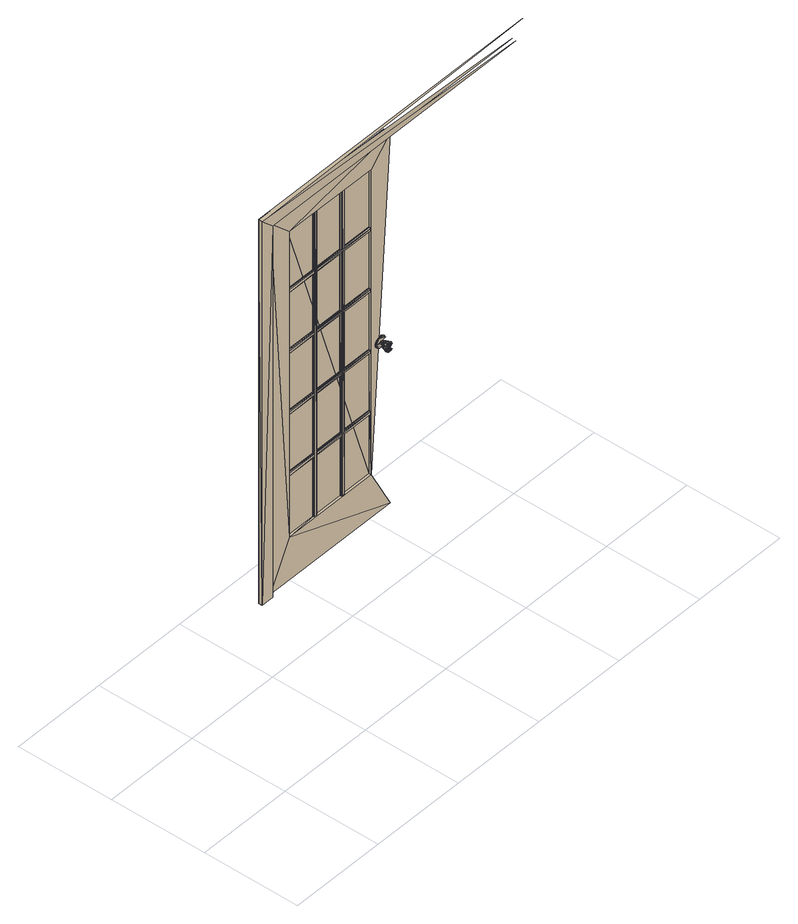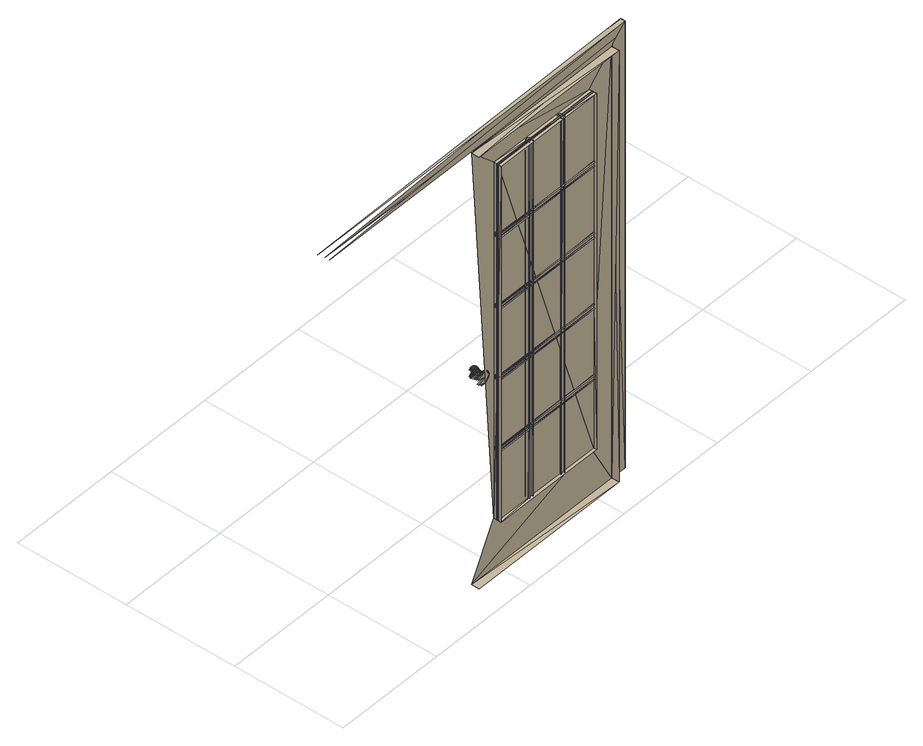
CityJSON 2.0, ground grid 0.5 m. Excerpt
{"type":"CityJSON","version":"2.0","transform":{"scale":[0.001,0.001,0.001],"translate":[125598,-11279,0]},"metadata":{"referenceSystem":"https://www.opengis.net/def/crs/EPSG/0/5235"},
"CityObjects":{
"building1":{"type":"Building","children":["building1-1"]},
"building1-1":{"type":"BuildingInstallation","attributes":{"ifc_type":"IfcDoor","name":"M_Door-Interior-Double-Full Glass-Wood:1500 x 2000mm:355801"},"parents":["building1"],"geometry":[{"type":"MultiSurface","lod":"2.2","boundaries":[[[0,1,2]],[[0,3,1]],[[2,1,4]],[[5,1,3]],[[3,0,6]],[[4,1,5]],[[5,3,7]],[[3,6,7]],[[8,9,10]],[[7,4,5]],[[10,9,11]],[[7,6,4]],[[11,9,12]],[[13,11,10]],[[12,10,11]],[[13,12,11]],[[12,13,10]],[[10,11,14]],[[10,14,15]],[[16,17,18]],[[19,20,21]],[[22,23,24]],[[25,26,27]],[[18,17,28]],[[29,30,16]],[[21,20,31]],[[32,33,19]],[[34,35,23]],[[22,24,36]],[[27,26,37]],[[38,39,25]],[[16,30,17]],[[19,33,20]],[[22,34,23]],[[25,39,26]],[[40,15,14]],[[41,42,43]],[[41,44,42]],[[40,45,15]],[[46,47,48]],[[49,50,51]],[[52,53,54]],[[55,56,57]],[[58,59,47]],[[60,46,48]],[[51,50,61]],[[49,62,63]],[[64,65,53]],[[66,52,54]],[[67,68,56]],[[69,55,57]],[[8,10,70]],[[71,11,12]],[[70,10,13]],[[10,72,13]],[[73,74,75]],[[74,76,75]],[[73,77,74]],[[78,74,77]],[[75,76,73]],[[74,78,76]],[[79,80,81]],[[79,82,80]],[[14,11,71]],[[10,15,70]],[[83,78,77]],[[76,78,83]],[[80,82,84]],[[81,85,79]],[[18,86,16]],[[21,87,19]],[[23,88,24]],[[27,89,25]],[[77,73,90]],[[76,90,73]],[[29,16,86]],[[32,19,87]],[[36,24,88]],[[38,25,89]],[[18,28,91]],[[21,31,92]],[[93,23,35]],[[27,37,94]],[[91,28,17]],[[92,31,20]],[[93,35,34]],[[94,37,26]],[[95,15,45]],[[76,83,96]],[[29,97,30]],[[32,98,33]],[[36,99,22]],[[38,100,39]],[[81,80,101]],[[17,30,97]],[[20,33,98]],[[34,22,99]],[[26,39,100]],[[43,42,102]],[[102,42,44]],[[43,103,41]],[[83,77,104]],[[101,80,84]],[[76,96,90]],[[48,47,105]],[[49,51,106]],[[54,53,107]],[[57,56,108]],[[44,41,103]],[[105,47,59]],[[106,51,61]],[[107,53,65]],[[108,56,68]],[[14,109,40]],[[48,110,60]],[[49,111,62]],[[54,112,66]],[[57,113,69]],[[77,90,104]],[[83,114,96]],[[81,115,116]],[[81,101,115]],[[83,117,114]],[[117,83,104]],[[96,114,90]],[[104,114,117]],[[104,90,114]],[[101,118,119]],[[115,120,116]],[[119,115,101]],[[119,120,115]],[[121,122,123]],[[122,124,123]],[[121,125,122]],[[126,122,125]],[[123,124,121]],[[122,126,124]],[[127,128,129]],[[127,130,128]],[[131,126,125]],[[124,126,131]],[[128,130,132]],[[129,133,127]],[[18,134,86]],[[21,135,87]],[[23,136,88]],[[27,137,89]],[[125,121,138]],[[124,138,121]],[[18,91,134]],[[21,92,135]],[[93,136,23]],[[27,94,137]],[[29,86,139]],[[32,87,140]],[[36,88,141]],[[38,89,142]],[[29,139,97]],[[32,140,98]],[[36,141,99]],[[38,142,100]],[[14,143,109]],[[124,131,144]],[[91,17,145]],[[92,20,146]],[[93,34,147]],[[94,26,148]],[[129,128,149]],[[17,97,145]],[[20,98,146]],[[34,99,147]],[[26,100,148]],[[43,102,150]],[[43,150,103]],[[102,44,151]],[[131,125,152]],[[149,128,132]],[[124,144,138]],[[48,105,153]],[[49,106,154]],[[54,107,155]],[[57,108,156]],[[44,103,151]],[[48,153,110]],[[49,154,111]],[[54,155,112]],[[57,156,113]],[[95,45,157]],[[105,59,158]],[[106,61,159]],[[107,65,160]],[[108,68,161]],[[125,138,152]],[[131,162,144]],[[129,163,164]],[[129,149,163]],[[2,4,165]],[[131,166,162]],[[166,131,152]],[[144,162,138]],[[152,162,166]],[[152,138,162]],[[2,167,0]],[[0,168,6]],[[149,169,170]],[[163,171,164]],[[170,163,149]],[[170,171,163]],[[165,4,6]],[[14,71,143]],[[15,95,70]],[[10,70,72]],[[71,12,172]],[[70,13,72]],[[145,86,134]],[[146,87,135]],[[147,88,136]],[[148,89,137]],[[97,139,86]],[[145,134,91]],[[98,140,87]],[[146,135,92]],[[99,141,88]],[[147,136,93]],[[100,142,89]],[[148,137,94]],[[145,97,86]],[[146,98,87]],[[147,99,88]],[[148,100,89]],[[157,143,95]],[[151,150,102]],[[151,103,150]],[[157,109,143]],[[173,153,105]],[[174,154,106]],[[175,155,107]],[[176,156,108]],[[177,178,179]],[[178,180,179]],[[179,180,181]],[[182,178,177]],[[182,177,183]],[[181,184,179]],[[179,185,177]],[[180,186,181]],[[182,183,187]],[[186,188,181]],[[177,185,183]],[[179,184,189]],[[185,179,189]],[[188,190,181]],[[191,182,187]],[[183,192,187]],[[190,193,181]],[[188,194,190]],[[191,187,195]],[[184,181,193]],[[183,185,192]],[[190,194,196]],[[187,192,195]],[[190,196,197]],[[193,190,197]],[[198,180,178]],[[178,182,199]],[[192,200,195]],[[201,196,194]],[[198,186,180]],[[195,202,191]],[[196,203,197]],[[195,200,204]],[[205,188,186]],[[182,191,206]],[[196,201,203]],[[195,204,207]],[[205,194,188]],[[195,207,202]],[[201,194,208]],[[209,210,211]],[[211,212,213]],[[178,214,198]],[[199,214,178]],[[210,212,211]],[[211,213,215]],[[216,209,211]],[[217,210,209]],[[189,184,218]],[[218,185,189]],[[203,201,219]],[[207,204,220]],[[212,215,213]],[[198,205,186]],[[206,199,182]],[[221,217,209]],[[184,193,218]],[[218,192,185]],[[210,217,221]],[[222,212,210]],[[221,209,216]],[[223,208,194]],[[224,191,202]],[[225,201,208]],[[212,222,215]],[[193,197,218]],[[218,200,192]],[[211,215,226]],[[227,216,211]],[[207,228,202]],[[219,201,229]],[[207,220,230]],[[205,231,194]],[[232,206,191]],[[197,203,218]],[[218,204,200]],[[225,229,201]],[[230,233,207]],[[210,221,234]],[[235,222,210]],[[231,223,194]],[[224,232,191]],[[207,233,228]],[[222,226,215]],[[225,208,236]],[[234,221,216]],[[218,203,219]],[[220,204,218]],[[234,216,227]],[[211,226,237]],[[227,211,238]],[[222,235,226]],[[239,198,214]],[[239,214,199]],[[240,229,225]],[[241,233,230]],[[218,219,229]],[[230,220,218]],[[208,223,242]],[[202,243,224]],[[244,236,208]],[[202,228,245]],[[210,234,246]],[[235,210,247]],[[239,205,198]],[[199,206,239]],[[248,225,236]],[[231,205,239]],[[239,206,232]],[[233,249,228]],[[208,242,244]],[[202,245,243]],[[237,226,235]],[[218,229,240]],[[241,230,218]],[[248,240,225]],[[250,233,241]],[[223,231,239]],[[239,232,224]],[[227,246,234]],[[233,250,249]],[[227,238,246]],[[248,236,251]],[[218,240,252]],[[253,241,218]],[[252,240,248]],[[253,250,241]],[[237,235,247]],[[254,223,239]],[[255,239,224]],[[223,254,242]],[[243,255,224]],[[256,251,236]],[[228,249,257]],[[236,244,256]],[[228,257,245]],[[70,95,143]],[[218,252,258]],[[259,253,218]],[[252,248,258]],[[259,250,253]],[[242,254,244]],[[255,243,245]],[[211,237,260]],[[261,254,239]],[[262,237,247]],[[238,263,246]],[[264,248,251]],[[218,258,265]],[[259,218,266]],[[250,267,249]],[[244,254,256]],[[257,255,245]],[[268,239,255]],[[264,258,248]],[[269,250,259]],[[268,261,239]],[[238,270,263]],[[256,271,251]],[[272,257,249]],[[262,247,273]],[[218,265,274]],[[266,218,275]],[[261,276,254]],[[250,269,267]],[[271,256,254]],[[272,255,257]],[[264,251,277]],[[237,262,278]],[[238,279,270]],[[271,280,251]],[[249,281,272]],[[251,280,277]],[[249,267,281]],[[246,263,282]],[[247,283,273]],[[284,271,254]],[[285,255,272]],[[284,254,276]],[[238,211,286]],[[276,261,287]],[[287,261,268]],[[278,262,273]],[[247,210,288]],[[270,282,263]],[[255,289,268]],[[210,246,290]],[[280,271,284]],[[285,272,281]],[[237,278,260]],[[238,291,279]],[[277,280,292]],[[267,293,281]],[[255,285,289]],[[270,279,282]],[[278,273,283]],[[292,280,284]],[[285,281,293]],[[246,282,294]],[[247,295,283]],[[284,276,296]],[[296,276,287]],[[289,287,268]],[[211,260,297]],[[260,278,283]],[[279,294,282]],[[238,298,291]],[[287,289,299]],[[299,296,287]],[[279,291,294]],[[246,294,300]],[[260,283,295]]]}]}
},
"vertices":[
[812,842,2071],[812,822,0],[812,822,2071],[812,842,0],[877,822,2006],[877,822,0],[877,842,2006],[877,842,0],[858,842,2025],[858,842,0],[883,842,2000],[883,842,0],[883,877,0],[883,877,2000],[1003,842,230],[1003,842,1880],[1003,847,1556],[1003,856,1540],[1003,847,1544],[1003,847,1226],[1003,856,1210],[1003,847,1214],[1003,856,900],[1003,847,884],[1003,847,896],[1003,847,566],[1003,856,550],[1003,847,554],[1003,850,1540],[1003,850,1560],[1003,856,1560],[1003,850,1210],[1003,850,1230],[1003,856,1230],[1003,856,880],[1003,850,880],[1003,850,900],[1003,850,550],[1003,850,570],[1003,856,570],[1003,877,230],[1003,863,1880],[1003,856,230],[1003,856,1880],[1003,863,230],[1003,877,1880],[1003,873,1556],[1003,863,1540],[1003,863,1560],[1003,863,1230],[1003,873,1214],[1003,863,1210],[1003,873,896],[1003,863,880],[1003,863,900],[1003,873,566],[1003,863,550],[1003,863,570],[1003,873,1544],[1003,869,1540],[1003,869,1560],[1003,869,1210],[1003,869,1230],[1003,873,1226],[1003,873,884],[1003,869,880],[1003,869,900],[1003,873,554],[1003,869,550],[1003,869,570],[1631,842,2000],[1631,842,0],[1631,877,2000],[1164,856,1880],[1164,850,230],[1164,850,1880],[1167,847,1880],[1164,856,230],[1167,847,230],[1164,869,1880],[1164,863,230],[1164,863,1880],[1164,869,230],[1179,847,230],[1167,873,230],[1167,873,1880],[1513,847,1556],[1513,847,1226],[1513,847,896],[1513,847,566],[1183,856,1880],[1513,850,1540],[1513,850,1210],[1513,850,880],[1513,850,550],[1513,842,1880],[1179,847,1880],[1513,856,1560],[1513,856,1230],[1513,856,900],[1513,856,570],[1183,863,230],[1513,856,230],[1513,863,1880],[1183,856,230],[1513,863,1540],[1513,863,1210],[1513,863,880],[1513,863,550],[1513,877,230],[1513,869,1560],[1513,869,1230],[1513,869,900],[1513,869,570],[1183,850,1880],[1183,863,1880],[1179,873,1880],[1183,850,230],[1179,873,230],[1183,869,230],[1183,869,1880],[1334,856,1880],[1334,850,230],[1334,850,1880],[1337,847,1880],[1334,856,230],[1337,847,230],[1334,869,1880],[1334,863,230],[1334,863,1880],[1334,869,230],[1349,847,230],[1337,873,230],[1337,873,1880],[1513,847,1544],[1513,847,1214],[1513,847,884],[1513,847,554],[1353,856,1880],[1513,850,1560],[1513,850,1230],[1513,850,900],[1513,850,570],[1513,842,230],[1349,847,1880],[1513,856,1540],[1513,856,1210],[1513,856,880],[1513,856,550],[1353,863,230],[1513,856,1880],[1513,863,230],[1353,856,230],[1513,863,1560],[1513,863,1230],[1513,863,900],[1513,863,570],[1513,877,1880],[1513,869,1540],[1513,869,1210],[1513,869,880],[1513,869,550],[1353,850,1880],[1353,863,1880],[1349,873,1880],[2389,822,2006],[1353,850,230],[2454,842,2071],[2389,842,2006],[1349,873,230],[1353,869,230],[1353,869,1880],[1631,877,0],[1513,873,1556],[1513,873,1226],[1513,873,896],[1513,873,566],[1545,789,920],[1543,792,914],[1543,789,914],[1545,792,909],[1545,789,907],[1545,792,922],[1545,789,922],[1549,787,911],[1549,787,918],[1545,792,907],[1546,789,925],[1546,792,904],[1548,787,914],[1547,789,903],[1548,792,929],[1551,787,922],[1551,787,907],[1548,792,900],[1548,789,929],[1548,789,900],[1552,787,904],[1551,817,911],[1551,817,918],[1552,787,925],[1554,789,895],[1554,792,934],[1554,787,900],[1554,787,929],[1552,817,908],[1552,817,921],[1554,789,934],[1554,792,895],[1539,836,922],[1538,842,914],[1538,836,914],[1539,842,907],[1539,836,907],[1549,817,914],[1542,836,899],[1542,836,929],[1539,842,922],[1568,787,914],[1557,787,898],[1557,787,930],[1542,842,929],[1542,842,899],[1555,817,901],[1555,817,928],[1560,789,891],[1547,836,893],[1547,836,936],[1560,792,938],[1561,787,897],[1561,787,932],[1554,817,905],[1554,817,924],[1560,789,938],[1547,842,936],[1547,842,893],[1560,792,891],[1553,836,888],[1553,836,940],[1558,817,914],[1564,787,895],[1564,787,933],[1558,817,900],[1558,817,929],[1561,817,898],[1561,817,930],[1553,842,940],[1553,842,888],[1568,789,891],[1568,792,938],[1568,789,938],[1568,792,891],[1568,787,894],[1568,787,935],[1563,817,906],[1563,817,923],[1565,817,897],[1565,817,932],[1572,787,895],[1572,787,933],[1576,836,885],[1558,836,914],[1560,836,885],[1560,842,943],[1576,789,891],[1575,787,897],[1575,787,932],[1576,792,938],[1563,836,923],[1576,789,938],[1560,836,943],[1568,817,896],[1568,817,933],[1560,842,885],[1579,787,898],[1579,787,930],[1563,836,906],[1576,792,891],[1568,836,884],[1568,836,944],[1571,817,897],[1571,817,932],[1568,842,944],[1568,842,884],[1573,817,906],[1573,817,923],[1597,836,922],[1568,836,914],[1594,842,899],[1573,836,923],[1597,842,922],[1576,836,943],[1575,817,898],[1575,817,930],[1576,842,943],[1576,842,885],[1573,836,906],[1594,836,899],[1589,836,936],[1578,836,914],[1589,842,936]
]}
